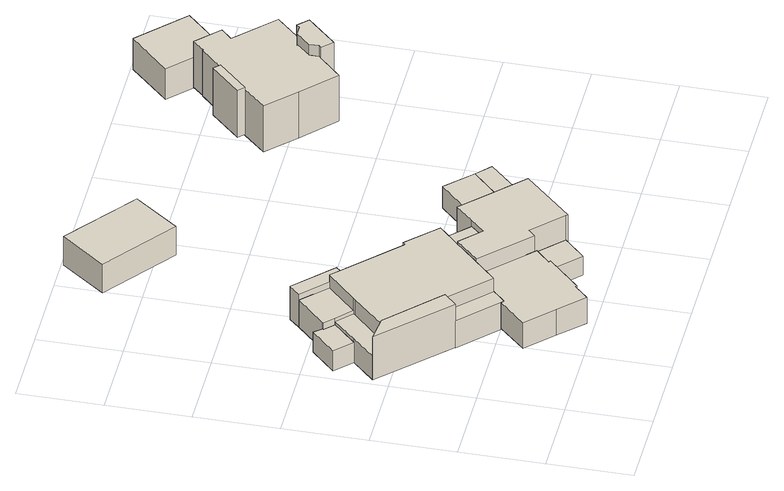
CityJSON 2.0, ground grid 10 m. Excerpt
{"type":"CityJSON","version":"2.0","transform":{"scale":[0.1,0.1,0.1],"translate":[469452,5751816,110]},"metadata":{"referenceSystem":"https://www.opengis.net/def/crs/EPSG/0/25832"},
"CityObjects":{
"building1":{"type":"Building","attributes":{"Gemeindeschluessel":"05754044","BezugspunktDach":"2000","function":"51009_1610","measuredHeight":2.81},"address":[{"country":"Germany"}],"geometry":[{"type":"Solid","lod":"1","boundaries":[[[[0,1,2,3,4,5]],[[6,7,8,9,10,11]],[[6,11,5,4]],[[7,6,4,3]],[[8,7,3,2]],[[9,8,2,1]],[[10,9,1,0]],[[11,10,0,5]]]]}]},
"building2":{"type":"Building","attributes":{"Gemeindeschluessel":"05754044","function":"31001_1010"},"address":[{"country":"Germany","locality":"Verl","thoroughfareNumber":"32","thoroughfareName":"Sankt-Heinrich-Straße"}],"children":["building2-1","building2-2","building2-3","building2-4","building2-5","building2-6"]},
"building2-1":{"type":"BuildingPart","attributes":{"BezugspunktDach":"2000","measuredHeight":7.69,"storeysAboveGround":2},"parents":["building2"],"geometry":[{"type":"Solid","lod":"1","boundaries":[[[[12,13,14,15,16,17,18,19,20,21,22,23,24,25,26]],[[27,28,29,30,31,32,33,34,35,36,37,38,39,40,41]],[[27,41,26,25]],[[28,27,25,24]],[[29,28,24,23]],[[30,29,23,22]],[[31,30,22,21]],[[32,31,21,20]],[[33,32,20,19]],[[34,33,19,18]],[[35,34,18,17]],[[36,35,17,16]],[[37,36,16,15]],[[38,37,15,14]],[[39,38,14,13]],[[40,39,13,12]],[[41,40,12,26]]]]}]},
"building2-2":{"type":"BuildingPart","attributes":{"BezugspunktDach":"2000","measuredHeight":3.79,"storeysAboveGround":2},"parents":["building2"],"geometry":[{"type":"Solid","lod":"1","boundaries":[[[[42,43,44,45,46]],[[47,48,49,36,35]],[[47,35,46,45]],[[48,47,45,44]],[[49,48,44,43]],[[36,49,43,42]],[[35,36,42,46]]]]}]},
"building2-3":{"type":"BuildingPart","attributes":{"BezugspunktDach":"2000","measuredHeight":3.79,"storeysAboveGround":2},"parents":["building2"],"geometry":[{"type":"Solid","lod":"1","boundaries":[[[[50,51,52,53,54,55]],[[39,56,57,58,59,40]],[[39,40,55,54]],[[56,39,54,53]],[[57,56,53,52]],[[58,57,52,51]],[[59,58,51,50]],[[40,59,50,55]]]]}]},
"building2-4":{"type":"BuildingPart","attributes":{"BezugspunktDach":"2000","measuredHeight":5.25,"storeysAboveGround":2},"parents":["building2"],"geometry":[{"type":"Solid","lod":"1","boundaries":[[[[60,61,62,63,64]],[[41,59,65,66,67]],[[41,67,64,63]],[[59,41,63,62]],[[65,59,62,61]],[[66,65,61,60]],[[67,66,60,64]]]]}]},
"building2-5":{"type":"BuildingPart","attributes":{"BezugspunktDach":"2000","measuredHeight":6,"storeysAboveGround":2},"address":[{"country":"Germany","locality":"Verl","thoroughfareNumber":"32","thoroughfareName":"Sankt-Heinrich-Straße"}],"parents":["building2"],"geometry":[{"type":"Solid","lod":"1","boundaries":[[[[68,69,70,71]],[[72,73,74,75]],[[72,75,71,70]],[[73,72,70,69]],[[74,73,69,68]],[[75,74,68,71]]]]}]},
"building2-6":{"type":"BuildingPart","attributes":{"BezugspunktDach":"2100","measuredHeight":3.34,"storeysAboveGround":2},"parents":["building2"],"geometry":[{"type":"Solid","lod":"1","boundaries":[[[[76,77,78,79,80]],[[74,73,6,11,81]],[[74,81,80,79]],[[73,74,79,78]],[[6,73,78,77]],[[11,6,77,76]],[[81,11,76,80]]]]}]},
"building3":{"type":"Building","attributes":{"Gemeindeschluessel":"05754044","BezugspunktDach":"2000","function":"31001_1310","measuredHeight":4.61,"storeysAboveGround":1},"address":[{"country":"Germany","locality":"Verl","thoroughfareNumber":"32","thoroughfareName":"Sankt-Heinrich-Straße"}],"geometry":[{"type":"Solid","lod":"1","boundaries":[[[[82,45,44,83,84,85,86,87,88,89,90,91,92]],[[93,94,95,96,97,98,99,100,101,102,103,104,105]],[[93,105,92,91]],[[94,93,91,90]],[[95,94,90,89]],[[96,95,89,88]],[[97,96,88,87]],[[98,97,87,86]],[[99,98,86,85]],[[100,99,85,84]],[[101,100,84,83]],[[102,101,83,44]],[[103,102,44,45]],[[104,103,45,82]],[[105,104,82,92]]]]}]},
"building4":{"type":"Building","attributes":{"Gemeindeschluessel":"05754044","BezugspunktDach":"2000","function":"51009_1610","measuredHeight":3.49},"address":[{"country":"Germany"}],"geometry":[{"type":"Solid","lod":"1","boundaries":[[[[106,107,108,109,110,111]],[[29,28,27,41,67,112]],[[29,112,111,110]],[[28,29,110,109]],[[27,28,109,108]],[[41,27,108,107]],[[67,41,107,106]],[[112,67,106,111]]]]}]},
"building5":{"type":"Building","attributes":{"Gemeindeschluessel":"05754044","BezugspunktDach":"2000","function":"51009_1610","measuredHeight":2.59},"address":[{"country":"Germany"}],"geometry":[{"type":"Solid","lod":"1","boundaries":[[[[113,114,115,116,117,118,119]],[[120,121,122,123,124,125,126]],[[120,126,119,118]],[[121,120,118,117]],[[122,121,117,116]],[[123,122,116,115]],[[124,123,115,114]],[[125,124,114,113]],[[126,125,113,119]]]]}]},
"building6":{"type":"Building","attributes":{"Gemeindeschluessel":"05754044","BezugspunktDach":"2000","function":"51009_1610","measuredHeight":4.96},"address":[{"country":"Germany"}],"geometry":[{"type":"Solid","lod":"1","boundaries":[[[[127,128,129,130]],[[131,132,133,134]],[[131,134,130,129]],[[132,131,129,128]],[[133,132,128,127]],[[134,133,127,130]]]]}]},
"building7":{"type":"Building","attributes":{"Gemeindeschluessel":"05754044","BezugspunktDach":"2100","function":"31001_1010","measuredHeight":6,"storeysAboveGround":1},"address":[{"country":"Germany","locality":"Verl","thoroughfareNumber":"32","thoroughfareName":"Sankt-Heinrich-Straße"}],"geometry":[{"type":"Solid","lod":"1","boundaries":[[[[135,136,137,138,139,140,141,142,143,144,145]],[[146,147,126,125,124,34,32,148,149,150,151]],[[146,151,145,144]],[[147,146,144,143]],[[126,147,143,142]],[[125,126,142,141]],[[124,125,141,140]],[[34,124,140,139]],[[32,34,139,138]],[[148,32,138,137]],[[149,148,137,136]],[[150,149,136,135]],[[151,150,135,145]]]]}]},
"building8":{"type":"Building","attributes":{"Gemeindeschluessel":"05754044","BezugspunktDach":"2000","function":"31001_2721","measuredHeight":4.66,"storeysAboveGround":1},"address":[{"country":"Germany","locality":"Verl","thoroughfareNumber":"32","thoroughfareName":"Sankt-Heinrich-Straße"}],"geometry":[{"type":"Solid","lod":"1","boundaries":[[[[152,153,154,155]],[[156,157,158,159]],[[156,159,155,154]],[[157,156,154,153]],[[158,157,153,152]],[[159,158,152,155]]]]}]},
"building9":{"type":"Building","attributes":{"Gemeindeschluessel":"05754044","BezugspunktDach":"2100","function":"51009_1611","measuredHeight":3},"address":[{"country":"Germany"}],"geometry":[{"type":"Solid","lod":"1","boundaries":[[[[160,161,162,163,164,165]],[[166,167,168,169,170,171]],[[166,171,165,164]],[[167,166,164,163]],[[168,167,163,162]],[[169,168,162,161]],[[170,169,161,160]],[[171,170,160,165]]]]}]},
"building10":{"type":"Building","attributes":{"Gemeindeschluessel":"05754044","BezugspunktDach":"2100","function":"31001_2723","measuredHeight":3,"storeysAboveGround":1},"address":[{"country":"Germany","locality":"Verl","thoroughfareNumber":"32","thoroughfareName":"Sankt-Heinrich-Straße"}],"geometry":[{"type":"Solid","lod":"1","boundaries":[[[[161,160,165,172]],[[171,170,169,173]],[[171,173,172,165]],[[170,171,165,160]],[[169,170,160,161]],[[173,169,161,172]]]]}]},
"building11":{"type":"Building","attributes":{"Gemeindeschluessel":"05754044","function":"31001_1010"},"address":[{"country":"Germany","locality":"Verl","thoroughfareNumber":"34","thoroughfareName":"Sankt-Heinrich-Straße"}],"children":["building11-1","building11-2","building11-3"]},
"building11-1":{"type":"BuildingPart","attributes":{"BezugspunktDach":"2000","measuredHeight":9.12,"storeysAboveGround":1},"parents":["building11"],"geometry":[{"type":"Solid","lod":"1","boundaries":[[[[174,175,176,177,178,179,180,181,182,183,184,185,186,187,188,189,190,191]],[[192,193,194,195,196,197,198,199,200,201,202,203,204,205,206,207,208,209]],[[192,209,191,190]],[[193,192,190,189]],[[194,193,189,188]],[[195,194,188,187]],[[196,195,187,186]],[[197,196,186,185]],[[198,197,185,184]],[[199,198,184,183]],[[200,199,183,182]],[[201,200,182,181]],[[202,201,181,180]],[[203,202,180,179]],[[204,203,179,178]],[[205,204,178,177]],[[206,205,177,176]],[[207,206,176,175]],[[208,207,175,174]],[[209,208,174,191]]]]}]},
"building11-2":{"type":"BuildingPart","attributes":{"BezugspunktDach":"2000","measuredHeight":7.76,"storeysAboveGround":1},"address":[{"country":"Germany","locality":"Verl","thoroughfareNumber":"34","thoroughfareName":"Sankt-Heinrich-Straße"}],"parents":["building11"],"geometry":[{"type":"Solid","lod":"1","boundaries":[[[[210,211,212,213,214,215,216,217]],[[218,219,220,221,222,223,224,225]],[[218,225,217,216]],[[219,218,216,215]],[[220,219,215,214]],[[221,220,214,213]],[[222,221,213,212]],[[223,222,212,211]],[[224,223,211,210]],[[225,224,210,217]]]]}]},
"building11-3":{"type":"BuildingPart","attributes":{"BezugspunktDach":"2000","measuredHeight":7.83,"storeysAboveGround":1},"address":[{"country":"Germany","locality":"Verl","thoroughfareNumber":"34","thoroughfareName":"Sankt-Heinrich-Straße"}],"parents":["building11"],"geometry":[{"type":"Solid","lod":"1","boundaries":[[[[226,227,228,229]],[[230,231,232,233]],[[230,233,229,228]],[[231,230,228,227]],[[232,231,227,226]],[[233,232,226,229]]]]}]},
"building12":{"type":"Building","attributes":{"Gemeindeschluessel":"05754044","BezugspunktDach":"2000","function":"31001_2463","measuredHeight":5.01,"storeysAboveGround":1},"address":[{"country":"Germany","locality":"Verl","thoroughfareNumber":"34","thoroughfareName":"Sankt-Heinrich-Straße"}],"geometry":[{"type":"Solid","lod":"1","boundaries":[[[[234,235,236,237]],[[238,239,240,241]],[[238,241,237,236]],[[239,238,236,235]],[[240,239,235,234]],[[241,240,234,237]]]]}]}
},
"vertices":[
[47,284,35],[48,285,35],[40,294,35],[11,265,35],[31,246,35],[58,273,35],[31,246,7],[11,265,7],[40,294,7],[48,285,7],[47,284,7],[58,273,7],
[111,291,62],[76,256,62],[73,253,62],[36,216,62],[97,157,62],[143,112,62],[168,137,62],[180,149,62],[195,164,62],[212,181,62],[220,189,62],[189,220,62],[185,224,62],[182,221,62],[126,276,62],[182,221,6],[185,224,6],[189,220,6],[220,189,6],[212,181,6],[195,164,6],[180,149,6],[168,137,6],[143,112,6],[97,157,6],[36,216,6],[73,253,6],[76,256,6],[111,291,6],[126,276,6],
[97,157,44],[82,142,44],[125,100,44],[128,97,44],[143,112,44],[128,97,6],[125,100,6],[82,142,6],
[82,319,44],[48,285,44],[47,284,44],[58,273,44],[76,256,44],[111,291,44],[58,273,6],[47,284,6],[48,285,6],[82,319,6],
[138,289,52],[94,332,52],[82,319,52],[126,276,52],[133,283,52],[94,332,6],[138,289,6],[133,283,6],
[36,216,67],[5,219,67],[82,142,67],[97,157,67],[82,142,7],[5,219,7],[36,216,7],[97,157,7],
[58,273,40],[31,246,40],[5,219,40],[36,216,40],[76,256,40],[76,256,7],
[168,137,44],[94,68,44],[126,37,44],[154,9,44],[171,26,44],[172,24,44],[210,62,44],[208,64,44],[225,81,44],[223,83,44],[197,109,44],[223,83,8],[225,81,8],[208,64,8],[210,62,8],[172,24,8],[171,26,8],[154,9,8],[126,37,8],[94,68,8],[125,100,8],[128,97,8],[168,137,8],[197,109,8],
[133,283,41],[126,276,41],[182,221,41],[185,224,41],[189,220,41],[193,224,41],[193,224,6],
[231,91,32],[223,83,32],[225,81,32],[208,64,32],[210,62,32],[241,32,32],[266,57,32],[241,32,6],[210,62,6],[208,64,6],[225,81,6],[223,83,6],[231,91,6],[266,57,6],
[212,181,57],[195,164,57],[220,140,57],[236,157,57],[220,140,7],[195,164,7],[212,181,7],[236,157,7],
[256,178,66],[236,157,66],[220,140,66],[195,164,66],[168,137,66],[223,83,66],[231,91,66],[266,57,66],[268,55,66],[323,112,66],[276,158,66],[323,112,6],[268,55,6],[220,140,6],[236,157,6],[256,178,6],[276,158,6],
[138,598,45],[98,545,45],[182,480,45],[222,533,45],[182,480,5],[98,545,5],[138,598,5],[222,533,5],
[327,149,35],[358,180,35],[328,210,35],[276,158,35],[323,112,35],[344,132,35],[323,112,5],[276,158,5],[328,210,5],[358,180,5],[327,149,5],[344,132,5],
[375,164,35],[375,164,5],
[469,511,70],[469,512,70],[443,486,70],[409,451,70],[384,425,70],[417,392,70],[456,355,70],[482,381,70],[485,384,70],[485,395,70],[501,412,70],[512,412,70],[516,416,70],[541,442,70],[502,480,70],[496,486,70],[509,499,70],[482,525,70],[509,499,6],[496,486,6],[502,480,6],[541,442,6],[516,416,6],[512,412,6],[501,412,6],[485,395,6],[485,384,6],[482,381,6],[456,355,6],[417,392,6],[384,425,6],[409,451,6],[443,486,6],[469,512,6],[469,511,6],[482,525,6],
[516,416,85],[512,412,85],[501,412,85],[485,395,85],[485,384,85],[482,381,85],[494,369,85],[528,404,85],[494,369,7],[482,381,7],[485,384,7],[485,395,7],[501,412,7],[512,412,7],[516,416,7],[528,404,7],
[436,493,73],[402,458,73],[409,451,73],[443,486,73],[409,451,7],[402,458,7],[436,493,7],[443,486,7],
[502,598,47],[456,551,47],[510,499,47],[556,546,47],[510,499,4],[456,551,4],[502,598,4],[556,546,4]
]}
